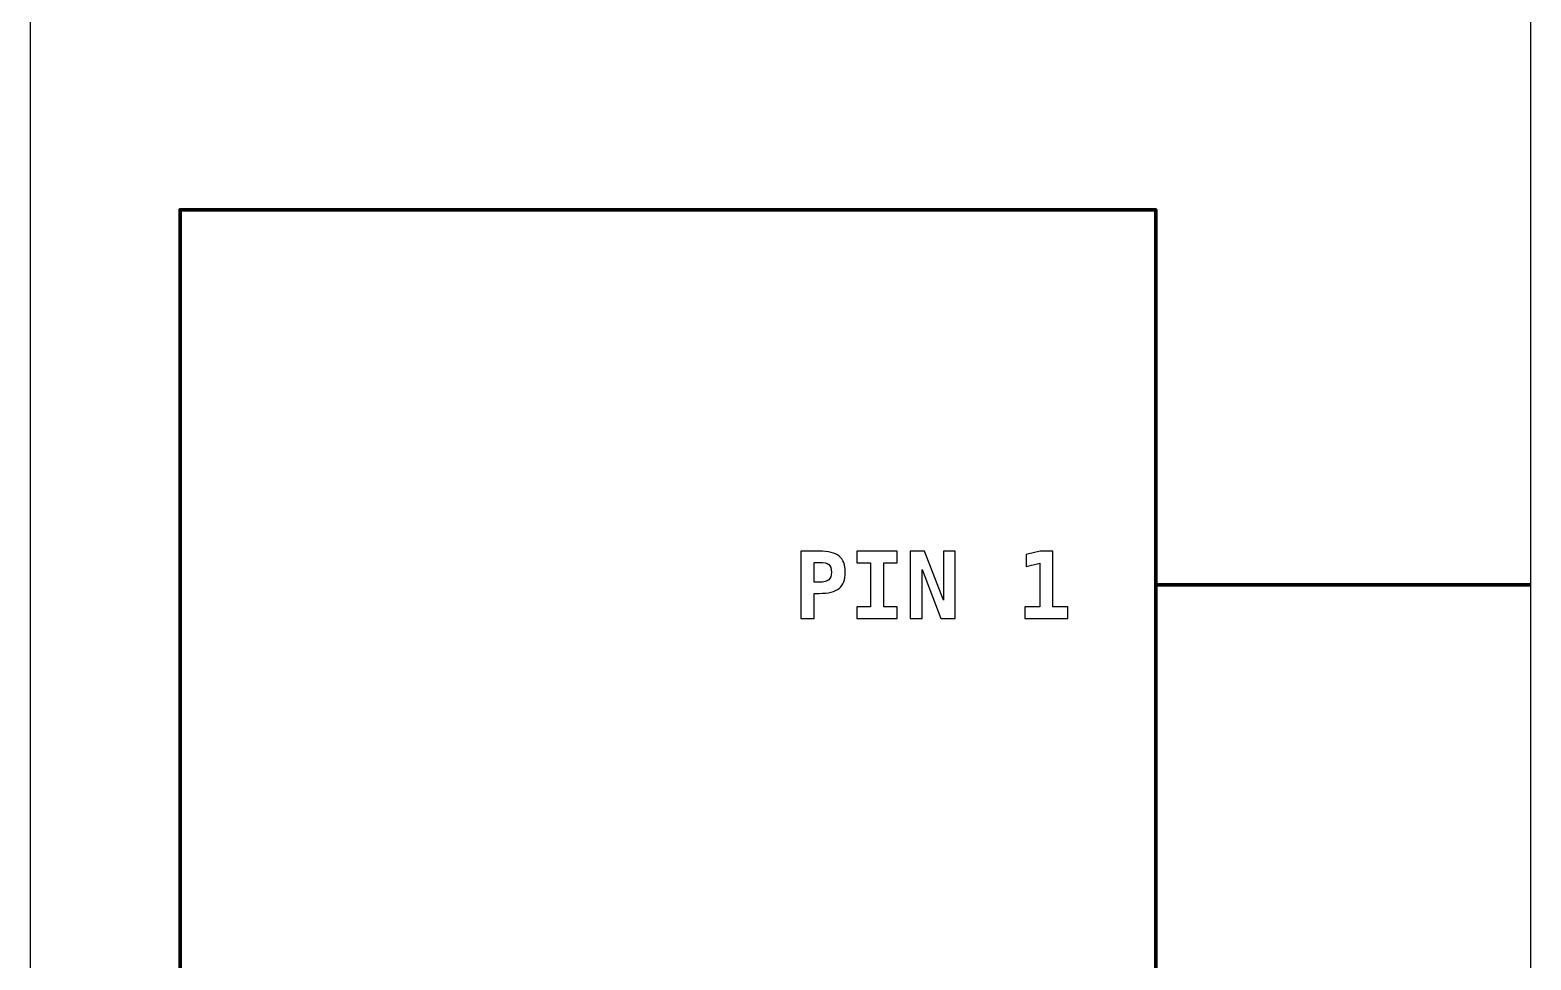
# Model space of a CAD drawing. Header units: centimetres. Extents: x -11.5 to -9.5, y -16.35 to -11.35.
# Drawn here: x -11.5 to -9.5, y -13.85 to -12.61 of the extents above; entities that cross this region are included whole.
import ezdxf

# ---------------------------------------------------------------- set-up
doc = ezdxf.new("R2010")
doc.units = ezdxf.units.CM
doc.header["$MEASUREMENT"] = 0
doc.layers.add('Layer 1', color=7, linetype='Continuous')

msp = doc.modelspace()

# ---------------------------------------------------------------- linework, layer by layer
at = {"layer": 'Layer 1', "color": 7}
msp.add_lwpolyline([(-11.5, -16.35), (-9.5, -16.35), (-9.5, -11.35), (-11.5, -11.35), (-11.5, -16.35)], close=True, dxfattribs=at)
at = {"layer": 'Layer 1', "color": 7, "lineweight": 100}
msp.add_lwpolyline([(-11.3, -15.85), (-10, -15.85), (-10, -12.85), (-11.3, -12.85), (-11.3, -15.85)], close=True, dxfattribs=at)
at = {"layer": 'Layer 1', "color": 250}
for points, knots in [([(-10.47311, -13.30498), (-10.47311, -13.30498), (-10.44868, -13.30498), (-10.44868, -13.30498), (-10.44868, -13.30498), (-10.43627, -13.30498), (-10.42734, -13.30718), (-10.42189, -13.31161), (-10.42189, -13.31161), (-10.41643, -13.31603), (-10.41372, -13.32321), (-10.41372, -13.33313), (-10.41372, -13.33313), (-10.41372, -13.34305), (-10.41643, -13.35023), (-10.42189, -13.35466), (-10.42189, -13.35466), (-10.42734, -13.35908), (-10.43627, -13.36128), (-10.44868, -13.36128), (-10.44868, -13.36128), (-10.44868, -13.36128), (-10.45533, -13.36128), (-10.45533, -13.36128), (-10.45533, -13.36128), (-10.45533, -13.36128), (-10.45533, -13.39499), (-10.45533, -13.39499), (-10.45533, -13.39499), (-10.45533, -13.39499), (-10.47311, -13.39499), (-10.47311, -13.39499), (-10.47311, -13.39499), (-10.47311, -13.39499), (-10.47311, -13.30498), (-10.47311, -13.30498)], [0, 0, 0, 0, 0.1111111, 0.1111111, 0.1111111, 0.1111111, 0.2222222, 0.2222222, 0.2222222, 0.2222222, 0.3333333, 0.3333333, 0.3333333, 0.3333333, 0.4444444, 0.4444444, 0.4444444, 0.4444444, 0.5555556, 0.5555556, 0.5555556, 0.5555556, 0.6666667, 0.6666667, 0.6666667, 0.6666667, 0.7777778, 0.7777778, 0.7777778, 0.7777778, 0.8888889, 0.8888889, 0.8888889, 0.8888889, 1, 1, 1, 1]), ([(-10.45533, -13.31994), (-10.45533, -13.31994), (-10.45533, -13.34632), (-10.45533, -13.34632), (-10.45533, -13.34632), (-10.45533, -13.34632), (-10.44802, -13.34632), (-10.44802, -13.34632), (-10.44802, -13.34632), (-10.4422, -13.34632), (-10.4381, -13.34533), (-10.43576, -13.34338), (-10.43576, -13.34338), (-10.43339, -13.3414), (-10.43222, -13.33799), (-10.43222, -13.33313), (-10.43222, -13.33313), (-10.43222, -13.32828), (-10.43339, -13.32486), (-10.43576, -13.32288), (-10.43576, -13.32288), (-10.4381, -13.32093), (-10.4422, -13.31994), (-10.44802, -13.31994), (-10.44802, -13.31994), (-10.44802, -13.31994), (-10.45533, -13.31994), (-10.45533, -13.31994)], [0, 0, 0, 0, 0.1428571, 0.1428571, 0.1428571, 0.1428571, 0.2857143, 0.2857143, 0.2857143, 0.2857143, 0.4285714, 0.4285714, 0.4285714, 0.4285714, 0.5714286, 0.5714286, 0.5714286, 0.5714286, 0.7142857, 0.7142857, 0.7142857, 0.7142857, 0.8571429, 0.8571429, 0.8571429, 0.8571429, 1, 1, 1, 1]), ([(-10.39818, -13.32066), (-10.39818, -13.32066), (-10.39818, -13.30498), (-10.39818, -13.30498), (-10.39818, -13.30498), (-10.39818, -13.30498), (-10.34459, -13.30498), (-10.34459, -13.30498), (-10.34459, -13.30498), (-10.34459, -13.30498), (-10.34459, -13.32066), (-10.34459, -13.32066), (-10.34459, -13.32066), (-10.34459, -13.32066), (-10.3625, -13.32066), (-10.3625, -13.32066), (-10.3625, -13.32066), (-10.3625, -13.32066), (-10.3625, -13.37931), (-10.3625, -13.37931), (-10.3625, -13.37931), (-10.3625, -13.37931), (-10.34459, -13.37931), (-10.34459, -13.37931), (-10.34459, -13.37931), (-10.34459, -13.37931), (-10.34459, -13.39499), (-10.34459, -13.39499), (-10.34459, -13.39499), (-10.34459, -13.39499), (-10.39818, -13.39499), (-10.39818, -13.39499), (-10.39818, -13.39499), (-10.39818, -13.39499), (-10.39818, -13.37931), (-10.39818, -13.37931), (-10.39818, -13.37931), (-10.39818, -13.37931), (-10.38028, -13.37931), (-10.38028, -13.37931), (-10.38028, -13.37931), (-10.38028, -13.37931), (-10.38028, -13.32066), (-10.38028, -13.32066), (-10.38028, -13.32066), (-10.38028, -13.32066), (-10.39818, -13.32066), (-10.39818, -13.32066)], [0, 0, 0, 0, 0.0833333, 0.0833333, 0.0833333, 0.0833333, 0.1666667, 0.1666667, 0.1666667, 0.1666667, 0.25, 0.25, 0.25, 0.25, 0.3333333, 0.3333333, 0.3333333, 0.3333333, 0.4166667, 0.4166667, 0.4166667, 0.4166667, 0.5, 0.5, 0.5, 0.5, 0.5833333, 0.5833333, 0.5833333, 0.5833333, 0.6666667, 0.6666667, 0.6666667, 0.6666667, 0.75, 0.75, 0.75, 0.75, 0.8333333, 0.8333333, 0.8333333, 0.8333333, 0.9166667, 0.9166667, 0.9166667, 0.9166667, 1, 1, 1, 1]), ([(-10.32704, -13.30498), (-10.32704, -13.30498), (-10.30792, -13.30498), (-10.30792, -13.30498), (-10.30792, -13.30498), (-10.30792, -13.30498), (-10.28286, -13.3704), (-10.28286, -13.3704), (-10.28286, -13.3704), (-10.28286, -13.3704), (-10.28286, -13.30498), (-10.28286, -13.30498), (-10.28286, -13.30498), (-10.28286, -13.30498), (-10.26718, -13.30498), (-10.26718, -13.30498), (-10.26718, -13.30498), (-10.26718, -13.30498), (-10.26718, -13.39499), (-10.26718, -13.39499), (-10.26718, -13.39499), (-10.26718, -13.39499), (-10.28617, -13.39499), (-10.28617, -13.39499), (-10.28617, -13.39499), (-10.28617, -13.39499), (-10.31136, -13.32957), (-10.31136, -13.32957), (-10.31136, -13.32957), (-10.31136, -13.32957), (-10.31136, -13.39499), (-10.31136, -13.39499), (-10.31136, -13.39499), (-10.31136, -13.39499), (-10.32704, -13.39499), (-10.32704, -13.39499), (-10.32704, -13.39499), (-10.32704, -13.39499), (-10.32704, -13.30498), (-10.32704, -13.30498)], [0, 0, 0, 0, 0.1, 0.1, 0.1, 0.1, 0.2, 0.2, 0.2, 0.2, 0.3, 0.3, 0.3, 0.3, 0.4, 0.4, 0.4, 0.4, 0.5, 0.5, 0.5, 0.5, 0.6, 0.6, 0.6, 0.6, 0.7, 0.7, 0.7, 0.7, 0.8, 0.8, 0.8, 0.8, 0.9, 0.9, 0.9, 0.9, 1, 1, 1, 1]), ([(-10.17422, -13.37931), (-10.17422, -13.37931), (-10.15432, -13.37931), (-10.15432, -13.37931), (-10.15432, -13.37931), (-10.15432, -13.37931), (-10.15432, -13.32089), (-10.15432, -13.32089), (-10.15432, -13.32089), (-10.15432, -13.32089), (-10.17282, -13.32548), (-10.17282, -13.32548), (-10.17282, -13.32548), (-10.17282, -13.32548), (-10.17282, -13.30945), (-10.17282, -13.30945), (-10.17282, -13.30945), (-10.17282, -13.30945), (-10.1542, -13.30498), (-10.1542, -13.30498), (-10.1542, -13.30498), (-10.1542, -13.30498), (-10.13702, -13.30498), (-10.13702, -13.30498), (-10.13702, -13.30498), (-10.13702, -13.30498), (-10.13702, -13.37931), (-10.13702, -13.37931), (-10.13702, -13.37931), (-10.13702, -13.37931), (-10.11712, -13.37931), (-10.11712, -13.37931), (-10.11712, -13.37931), (-10.11712, -13.37931), (-10.11712, -13.39499), (-10.11712, -13.39499), (-10.11712, -13.39499), (-10.11712, -13.39499), (-10.17422, -13.39499), (-10.17422, -13.39499), (-10.17422, -13.39499), (-10.17422, -13.39499), (-10.17422, -13.37931), (-10.17422, -13.37931)], [0, 0, 0, 0, 0.0909091, 0.0909091, 0.0909091, 0.0909091, 0.1818182, 0.1818182, 0.1818182, 0.1818182, 0.2727273, 0.2727273, 0.2727273, 0.2727273, 0.3636364, 0.3636364, 0.3636364, 0.3636364, 0.4545455, 0.4545455, 0.4545455, 0.4545455, 0.5454545, 0.5454545, 0.5454545, 0.5454545, 0.6363636, 0.6363636, 0.6363636, 0.6363636, 0.7272727, 0.7272727, 0.7272727, 0.7272727, 0.8181818, 0.8181818, 0.8181818, 0.8181818, 0.9090909, 0.9090909, 0.9090909, 0.9090909, 1, 1, 1, 1])]:
    msp.add_open_spline(points, degree=3, knots=knots, dxfattribs=at)
at = {"layer": 'Layer 1', "color": 250, "lineweight": 100}
msp.add_open_spline([(-10, -13.35), (-10, -13.35), (-9.5, -13.35), (-9.5, -13.35)], degree=3, dxfattribs=at)

doc.saveas('drawing.dxf')
